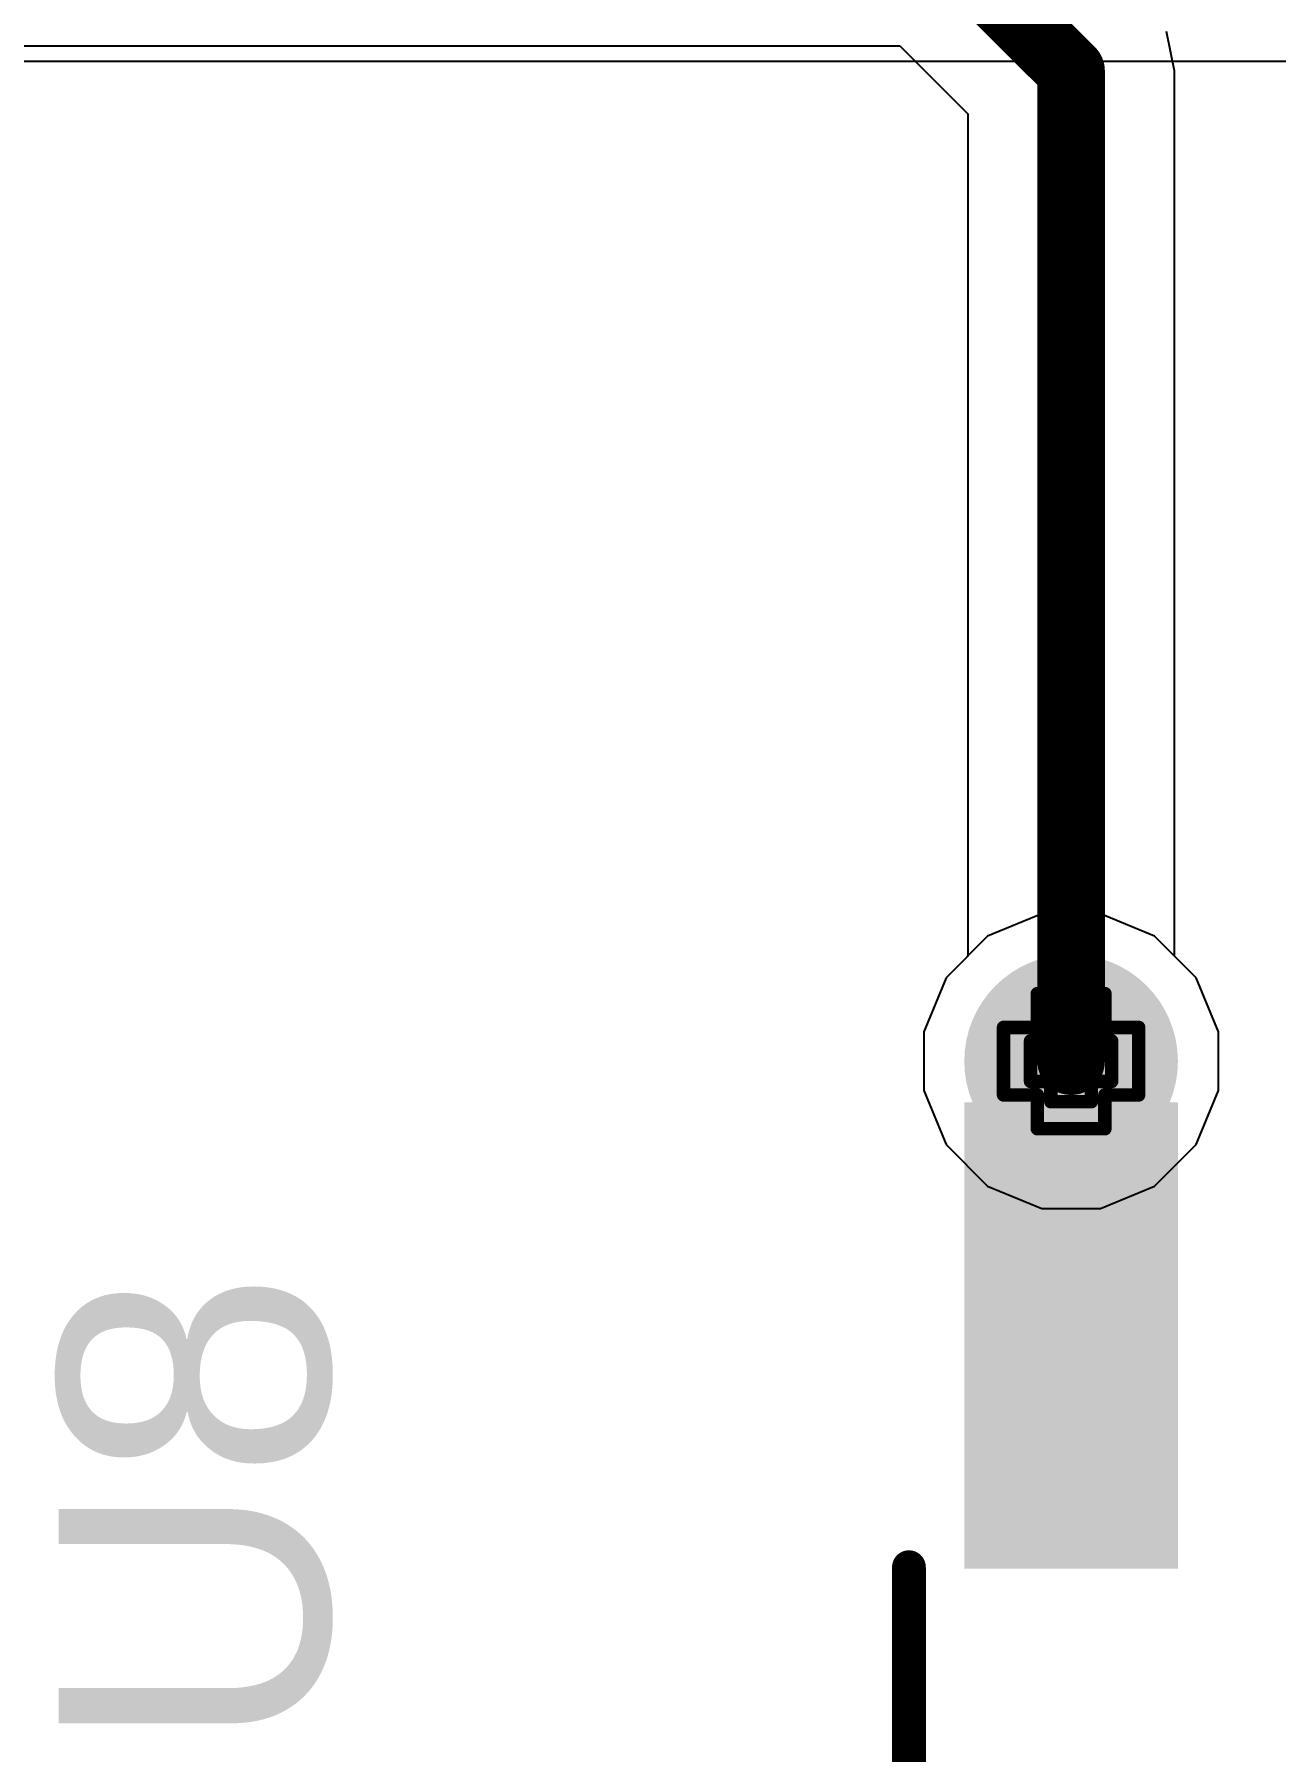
# Model space of a CAD drawing. Header units: inches. Extents: x -4 to 5258, y -4 to 5281.
# Drawn here: x 122.37 to 127.04, y 35.05 to 41.51 of the extents above; entities that cross this region are included whole.
import ezdxf

# ---------------------------------------------------------------- set-up
doc = ezdxf.new("R2010")
doc.units = ezdxf.units.IN
for name, color, linetype in [('Bottom Layer', 5, 'Continuous'), ('Bottom Solder', 6, 'Continuous'), ('Drill Drawing', 1, 'Continuous'), ('Layer 1', 16, 'Continuous'), ('Layer 2', 76, 'Continuous'), ('Top Layer', 1, 'Continuous'), ('Top Overlay', 2, 'Continuous'), ('Top Paste', 8, 'Continuous'), ('Top Solder', 216, 'Continuous'), ('Via Holes', 16, 'Continuous')]:
    doc.layers.add(name, color=color, linetype=linetype)
doc.styles.add('Arial', font='', dxfattribs={"height": 0.2})
doc.styles.get('Arial').set_extended_font_data('Arial')

# ---------------------------------------------------------------- blocks, each defined once
blk = doc.blocks.new('SOIC_8_0_154___3_90___W______24')
at = {"layer": 'Top Layer'}
blk.add_hatch(color=1, dxfattribs=at).paths.add_polyline_path([(-3.475, -2.205), (-3.475, -1.605), (-1.925, -1.605), (-1.925, -2.205)])
at = {"layer": 'Top Paste'}
blk.add_hatch(color=8, dxfattribs=at).paths.add_polyline_path([(-3.475, -2.205), (-3.475, -1.605), (-1.925, -1.605), (-1.925, -2.205)])
at = {"layer": 'Top Solder'}
blk.add_hatch(color=216, dxfattribs=at).paths.add_polyline_path([(-3.5766, -2.3066), (-3.5766, -1.5034), (-1.8234, -1.5034), (-1.8234, -2.3066)])
at = {"layer": 'Top Overlay'}
blk.add_lwpolyline([(1.8034, -2.5146, 0.127, 0.127, 0), (-1.8288, -2.5146, 0.127, 0.127, 0)], format="xyseb", dxfattribs=at)
blk.add_lwpolyline([(-1.8605, -2.5146, 0.0635, 0.0635, 1), (-1.7971, -2.5146, 0.0635, 0.0635, 1)], format="xyseb", close=True, dxfattribs=at)

msp = doc.modelspace()

# ---------------------------------------------------------------- hatches: boundary and pattern name
at = {"layer": 'Bottom Layer'}
h = msp.add_hatch(color=5, dxfattribs=at)
edge = h.paths.add_edge_path()
edge.add_arc((126.2697, 37.6443), 0.3, 0, 360)
at = {"layer": 'Bottom Solder'}
h = msp.add_hatch(color=6, dxfattribs=at)
edge = h.paths.add_edge_path()
edge.add_arc((126.2697, 37.6443), 0.4016, 0, 360)
at = {"layer": 'Layer 1'}
h = msp.add_hatch(color=16, dxfattribs=at)
edge = h.paths.add_edge_path()
edge.add_arc((126.2697, 37.6443), 0.3, 0, 360)
at = {"layer": 'Layer 2'}
h = msp.add_hatch(color=76, dxfattribs=at)
edge = h.paths.add_edge_path()
edge.add_arc((126.2697, 37.6443), 0.3, 0, 360)
at = {"layer": 'Top Layer'}
h = msp.add_hatch(color=1, dxfattribs=at)
edge = h.paths.add_edge_path()
edge.add_arc((126.2697, 37.6443), 0.3, 0, 360)
msp.add_hatch(color=1, dxfattribs=at).paths.add_polyline_path([(125.9697, 37.1194), (126.5697, 37.1194), (126.5697, 37.6443), (125.9697, 37.6443)])
at = {"layer": 'Top Solder'}
h = msp.add_hatch(color=216, dxfattribs=at)
edge = h.paths.add_edge_path()
edge.add_arc((126.2697, 37.6443), 0.4016, 0, 360)
at = {"layer": 'Via Holes'}
h = msp.add_hatch(color=7, dxfattribs=at)
edge = h.paths.add_edge_path()
edge.add_arc((126.2697, 37.6443), 0.15, 0, 360)

# ---------------------------------------------------------------- linework, layer by layer
at = {"layer": 'Bottom Layer'}
for p, q in [((126.1595, 38.1983), (125.9558, 38.1139)), ((126.3799, 38.1983), (126.1595, 38.1983)), ((126.5835, 38.1139), (126.3799, 38.1983)), ((125.9558, 38.1139), (125.8, 37.9581)), ((126.7393, 37.9581), (126.5835, 38.1139)), ((125.8, 37.9581), (125.7157, 37.7545)), ((126.8237, 37.7545), (126.7393, 37.9581)), ((125.7157, 37.7545), (125.7157, 37.5341)), ((126.8237, 37.5341), (126.8237, 37.7545)), ((125.7157, 37.5341), (125.8, 37.3305)), ((126.7393, 37.3305), (126.8237, 37.5341)), ((125.8, 37.3305), (125.9558, 37.1746)), ((126.5835, 37.1746), (126.7393, 37.3305)), ((125.9558, 37.1746), (126.1595, 37.0903)), ((126.3799, 37.0903), (126.5835, 37.1746)), ((126.1595, 37.0903), (126.3799, 37.0903))]:
    msp.add_line(p, q, dxfattribs=at)
at = {"layer": 'Drill Drawing'}
for points in [[(126.1427, 37.7713, 0.0508, 0.0508, 0), (126.1427, 37.8983, 0.0508, 0.0508, 0)], [(126.1427, 37.8983, 0.0508, 0.0508, 0), (126.3967, 37.8983, 0.0508, 0.0508, 0)], [(126.3967, 37.7713, 0.0508, 0.0508, 0), (126.3967, 37.8983, 0.0508, 0.0508, 0)], [(126.0157, 37.5173, 0.0508, 0.0508, 0), (126.0157, 37.7713, 0.0508, 0.0508, 0)], [(126.0157, 37.7713, 0.0508, 0.0508, 0), (126.1427, 37.7713, 0.0508, 0.0508, 0)], [(126.1935, 37.7205, 0.0508, 0.0508, 0), (126.1935, 37.7967, 0.0508, 0.0508, 0)], [(126.1935, 37.7967, 0.0508, 0.0508, 0), (126.3459, 37.7967, 0.0508, 0.0508, 0)], [(126.3459, 37.7205, 0.0508, 0.0508, 0), (126.3459, 37.7967, 0.0508, 0.0508, 0)], [(126.3967, 37.7713, 0.0508, 0.0508, 0), (126.5237, 37.7713, 0.0508, 0.0508, 0)], [(126.5237, 37.5173, 0.0508, 0.0508, 0), (126.5237, 37.7713, 0.0508, 0.0508, 0)], [(126.1173, 37.5681, 0.0508, 0.0508, 0), (126.1173, 37.7205, 0.0508, 0.0508, 0)], [(126.1173, 37.7205, 0.0508, 0.0508, 0), (126.1935, 37.7205, 0.0508, 0.0508, 0)], [(126.3459, 37.7205, 0.0508, 0.0508, 0), (126.4221, 37.7205, 0.0508, 0.0508, 0)], [(126.4221, 37.5681, 0.0508, 0.0508, 0), (126.4221, 37.7205, 0.0508, 0.0508, 0)], [(126.1173, 37.5681, 0.0508, 0.0508, 0), (126.1935, 37.5681, 0.0508, 0.0508, 0)], [(126.1935, 37.4919, 0.0508, 0.0508, 0), (126.1935, 37.5681, 0.0508, 0.0508, 0)], [(126.3459, 37.5681, 0.0508, 0.0508, 0), (126.4221, 37.5681, 0.0508, 0.0508, 0)], [(126.3459, 37.4919, 0.0508, 0.0508, 0), (126.3459, 37.5681, 0.0508, 0.0508, 0)], [(126.0157, 37.5173, 0.0508, 0.0508, 0), (126.1427, 37.5173, 0.0508, 0.0508, 0)], [(126.1427, 37.3903, 0.0508, 0.0508, 0), (126.1427, 37.5173, 0.0508, 0.0508, 0)], [(126.3967, 37.5173, 0.0508, 0.0508, 0), (126.5237, 37.5173, 0.0508, 0.0508, 0)], [(126.3967, 37.3903, 0.0508, 0.0508, 0), (126.3967, 37.5173, 0.0508, 0.0508, 0)], [(126.1935, 37.4919, 0.0508, 0.0508, 0), (126.3459, 37.4919, 0.0508, 0.0508, 0)], [(126.1427, 37.3903, 0.0508, 0.0508, 0), (126.3967, 37.3903, 0.0508, 0.0508, 0)]]:
    msp.add_lwpolyline(points, format="xyseb", dxfattribs=at)
for points in [[(126.13, 37.8983, 0.0254, 0.0254, 1), (126.1554, 37.8983, 0.0254, 0.0254, 1)], [(126.13, 37.8983, 0.0254, 0.0254, 1), (126.1554, 37.8983, 0.0254, 0.0254, 1)], [(126.384, 37.8983, 0.0254, 0.0254, 1), (126.4094, 37.8983, 0.0254, 0.0254, 1)], [(126.384, 37.8983, 0.0254, 0.0254, 1), (126.4094, 37.8983, 0.0254, 0.0254, 1)], [(126.003, 37.7713, 0.0254, 0.0254, 1), (126.0284, 37.7713, 0.0254, 0.0254, 1)], [(126.003, 37.7713, 0.0254, 0.0254, 1), (126.0284, 37.7713, 0.0254, 0.0254, 1)], [(126.13, 37.7713, 0.0254, 0.0254, 1), (126.1554, 37.7713, 0.0254, 0.0254, 1)], [(126.13, 37.7713, 0.0254, 0.0254, 1), (126.1554, 37.7713, 0.0254, 0.0254, 1)], [(126.1808, 37.7967, 0.0254, 0.0254, 1), (126.2062, 37.7967, 0.0254, 0.0254, 1)], [(126.1808, 37.7967, 0.0254, 0.0254, 1), (126.2062, 37.7967, 0.0254, 0.0254, 1)], [(126.3332, 37.7967, 0.0254, 0.0254, 1), (126.3586, 37.7967, 0.0254, 0.0254, 1)], [(126.3332, 37.7967, 0.0254, 0.0254, 1), (126.3586, 37.7967, 0.0254, 0.0254, 1)], [(126.384, 37.7713, 0.0254, 0.0254, 1), (126.4094, 37.7713, 0.0254, 0.0254, 1)], [(126.384, 37.7713, 0.0254, 0.0254, 1), (126.4094, 37.7713, 0.0254, 0.0254, 1)], [(126.511, 37.7713, 0.0254, 0.0254, 1), (126.5364, 37.7713, 0.0254, 0.0254, 1)], [(126.511, 37.7713, 0.0254, 0.0254, 1), (126.5364, 37.7713, 0.0254, 0.0254, 1)], [(126.1046, 37.7205, 0.0254, 0.0254, 1), (126.13, 37.7205, 0.0254, 0.0254, 1)], [(126.1046, 37.7205, 0.0254, 0.0254, 1), (126.13, 37.7205, 0.0254, 0.0254, 1)], [(126.1808, 37.7205, 0.0254, 0.0254, 1), (126.2062, 37.7205, 0.0254, 0.0254, 1)], [(126.1808, 37.7205, 0.0254, 0.0254, 1), (126.2062, 37.7205, 0.0254, 0.0254, 1)], [(126.3332, 37.7205, 0.0254, 0.0254, 1), (126.3586, 37.7205, 0.0254, 0.0254, 1)], [(126.3332, 37.7205, 0.0254, 0.0254, 1), (126.3586, 37.7205, 0.0254, 0.0254, 1)], [(126.4094, 37.7205, 0.0254, 0.0254, 1), (126.4348, 37.7205, 0.0254, 0.0254, 1)], [(126.4094, 37.7205, 0.0254, 0.0254, 1), (126.4348, 37.7205, 0.0254, 0.0254, 1)], [(126.1046, 37.5681, 0.0254, 0.0254, 1), (126.13, 37.5681, 0.0254, 0.0254, 1)], [(126.1046, 37.5681, 0.0254, 0.0254, 1), (126.13, 37.5681, 0.0254, 0.0254, 1)], [(126.1808, 37.5681, 0.0254, 0.0254, 1), (126.2062, 37.5681, 0.0254, 0.0254, 1)], [(126.1808, 37.5681, 0.0254, 0.0254, 1), (126.2062, 37.5681, 0.0254, 0.0254, 1)], [(126.3332, 37.5681, 0.0254, 0.0254, 1), (126.3586, 37.5681, 0.0254, 0.0254, 1)], [(126.3332, 37.5681, 0.0254, 0.0254, 1), (126.3586, 37.5681, 0.0254, 0.0254, 1)], [(126.4094, 37.5681, 0.0254, 0.0254, 1), (126.4348, 37.5681, 0.0254, 0.0254, 1)], [(126.4094, 37.5681, 0.0254, 0.0254, 1), (126.4348, 37.5681, 0.0254, 0.0254, 1)], [(126.003, 37.5173, 0.0254, 0.0254, 1), (126.0284, 37.5173, 0.0254, 0.0254, 1)], [(126.003, 37.5173, 0.0254, 0.0254, 1), (126.0284, 37.5173, 0.0254, 0.0254, 1)], [(126.13, 37.5173, 0.0254, 0.0254, 1), (126.1554, 37.5173, 0.0254, 0.0254, 1)], [(126.13, 37.5173, 0.0254, 0.0254, 1), (126.1554, 37.5173, 0.0254, 0.0254, 1)], [(126.384, 37.5173, 0.0254, 0.0254, 1), (126.4094, 37.5173, 0.0254, 0.0254, 1)], [(126.384, 37.5173, 0.0254, 0.0254, 1), (126.4094, 37.5173, 0.0254, 0.0254, 1)], [(126.511, 37.5173, 0.0254, 0.0254, 1), (126.5364, 37.5173, 0.0254, 0.0254, 1)], [(126.511, 37.5173, 0.0254, 0.0254, 1), (126.5364, 37.5173, 0.0254, 0.0254, 1)], [(126.1808, 37.4919, 0.0254, 0.0254, 1), (126.2062, 37.4919, 0.0254, 0.0254, 1)], [(126.1808, 37.4919, 0.0254, 0.0254, 1), (126.2062, 37.4919, 0.0254, 0.0254, 1)], [(126.3332, 37.4919, 0.0254, 0.0254, 1), (126.3586, 37.4919, 0.0254, 0.0254, 1)], [(126.3332, 37.4919, 0.0254, 0.0254, 1), (126.3586, 37.4919, 0.0254, 0.0254, 1)], [(126.13, 37.3903, 0.0254, 0.0254, 1), (126.1554, 37.3903, 0.0254, 0.0254, 1)], [(126.13, 37.3903, 0.0254, 0.0254, 1), (126.1554, 37.3903, 0.0254, 0.0254, 1)], [(126.384, 37.3903, 0.0254, 0.0254, 1), (126.4094, 37.3903, 0.0254, 0.0254, 1)], [(126.384, 37.3903, 0.0254, 0.0254, 1), (126.4094, 37.3903, 0.0254, 0.0254, 1)]]:
    msp.add_lwpolyline(points, format="xyseb", close=True, dxfattribs=at)
at = {"layer": 'Layer 1'}
for p, q in [((126.1595, 38.1983), (125.9558, 38.1139)), ((126.3799, 38.1983), (126.1595, 38.1983)), ((126.5835, 38.1139), (126.3799, 38.1983)), ((125.9558, 38.1139), (125.8, 37.9581)), ((126.7393, 37.9581), (126.5835, 38.1139)), ((125.8, 37.9581), (125.7157, 37.7545)), ((126.8237, 37.7545), (126.7393, 37.9581)), ((125.7157, 37.7545), (125.7157, 37.5341)), ((126.8237, 37.5341), (126.8237, 37.7545)), ((125.7157, 37.5341), (125.8, 37.3305)), ((126.7393, 37.3305), (126.8237, 37.5341)), ((125.8, 37.3305), (125.9558, 37.1746)), ((126.5835, 37.1746), (126.7393, 37.3305)), ((125.9558, 37.1746), (126.1595, 37.0903)), ((126.3799, 37.0903), (126.5835, 37.1746)), ((126.1595, 37.0903), (126.3799, 37.0903))]:
    msp.add_line(p, q, dxfattribs=at)
at = {"layer": 'Layer 2'}
for p, q in [((126.6581, 41.3684), (126.6285, 41.5171)), ((121.5086, 41.4626), (125.6261, 41.4626)), ((125.6261, 41.4626), (125.8812, 41.2075)), ((126.6581, 38.0393), (126.6581, 41.3684)), ((125.8812, 41.2075), (125.8812, 38.0393)), ((125.8812, 38.0393), (125.8, 37.9581)), ((126.7393, 37.9581), (126.6581, 38.0393)), ((125.8, 37.9581), (125.7157, 37.7545)), ((126.8237, 37.7545), (126.7393, 37.9581)), ((125.7157, 37.7545), (125.7157, 37.5341)), ((126.8237, 37.5341), (126.8237, 37.7545)), ((125.7157, 37.5341), (125.8, 37.3305)), ((126.7393, 37.3305), (126.8237, 37.5341)), ((125.8, 37.3305), (125.9558, 37.1746)), ((126.5835, 37.1746), (126.7393, 37.3305)), ((125.9558, 37.1746), (126.1595, 37.0903)), ((126.3799, 37.0903), (126.5835, 37.1746)), ((126.1595, 37.0903), (126.3799, 37.0903))]:
    msp.add_line(p, q, dxfattribs=at)
for points in [[(125.787, 41.851, 0.254, 0.254, 0), (126.2697, 41.3684, 0.254, 0.254, 0)], [(126.2697, 37.6443, 0.254, 0.254, 0), (126.2697, 41.3684, 0.254, 0.254, 0)]]:
    msp.add_lwpolyline(points, format="xyseb", dxfattribs=at)
for points in [[(126.2062, 41.3684, 0.127, 0.127, 1), (126.3332, 41.3684, 0.127, 0.127, 1)], [(126.2062, 41.3684, 0.127, 0.127, 1), (126.3332, 41.3684, 0.127, 0.127, 1)], [(126.2062, 37.6443, 0.127, 0.127, 1), (126.3332, 37.6443, 0.127, 0.127, 1)]]:
    msp.add_lwpolyline(points, format="xyseb", close=True, dxfattribs=at)
at = {"layer": 'Top Layer'}
msp.add_line((132.3171, 41.4037), (115.4272, 41.4037), dxfattribs=at)
msp.add_line((132.3171, 41.4037), (115.4272, 41.4037), dxfattribs=at)

# ---------------------------------------------------------------- block references
at = {"rotation": 270}
msp.add_blockref('SOIC_8_0_154___3_90___W______24', (128.1747, 33.9125), dxfattribs=at)

# ---------------------------------------------------------------- texts
at = {"layer": 'Top Overlay', "style": 'Arial'}
msp.add_text('U8', height=1.016, rotation=90, dxfattribs=at).set_placement((123.4798, 35.0445))

doc.saveas('drawing.dxf')
